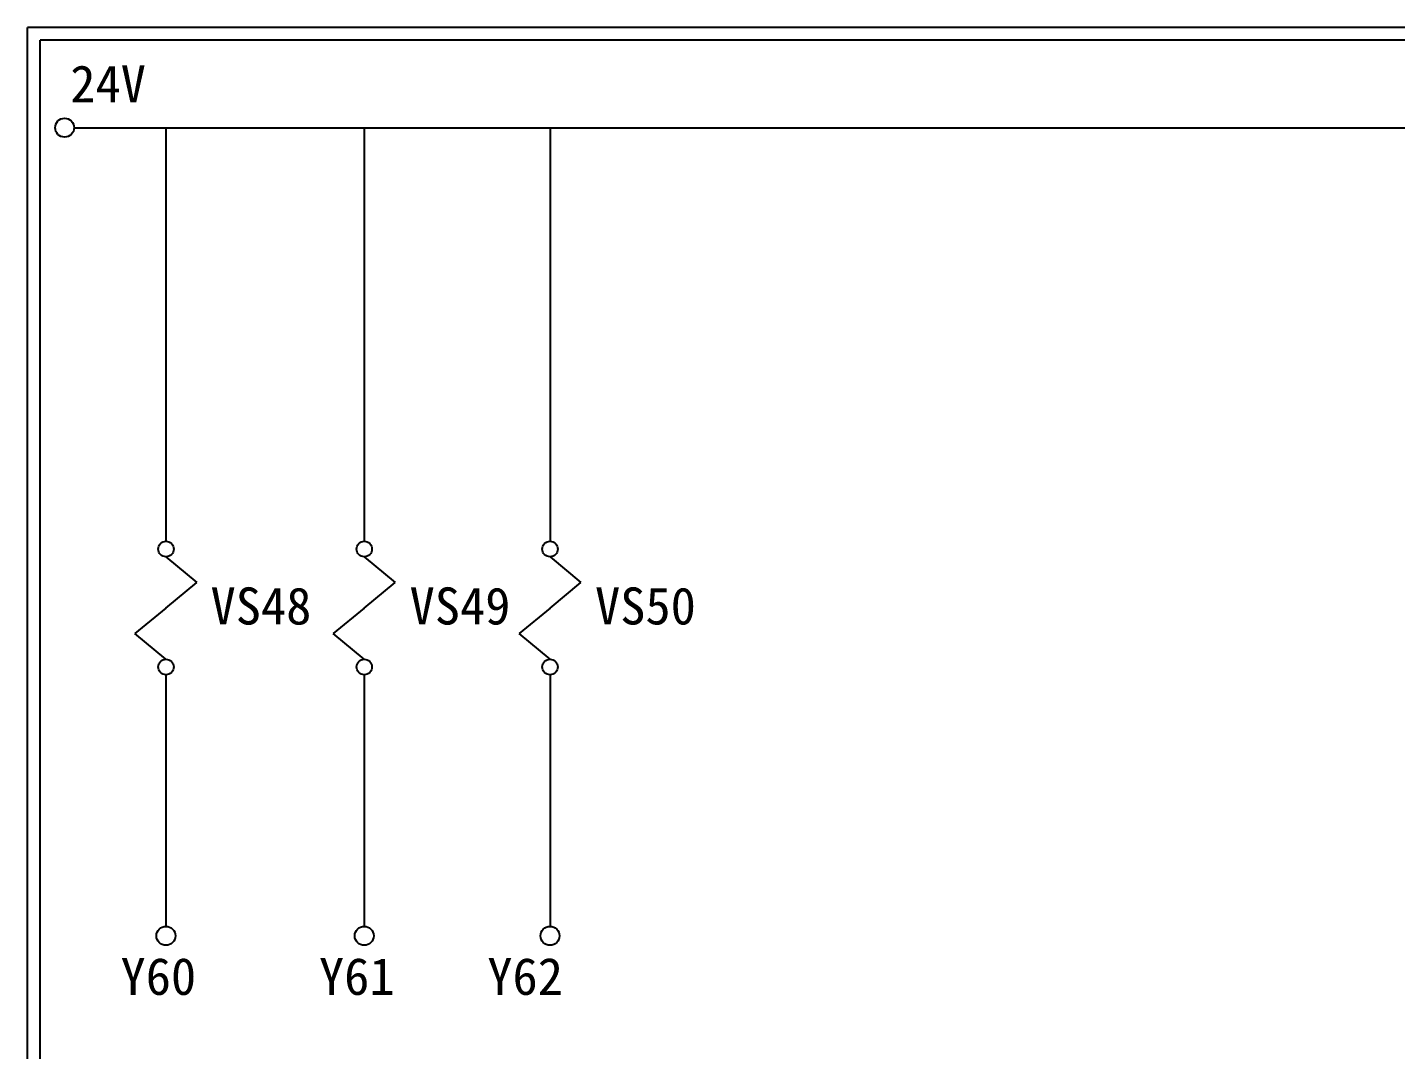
# Model space of a CAD drawing. Extents: x 926 to 1213, y 3 to 207.
# Drawn here: x 925.7 to 1058.6, y 107.6 to 207 of the extents above; entities that cross this region are included whole.
import ezdxf

# ---------------------------------------------------------------- set-up
doc = ezdxf.new("R2010")
doc.units = 0
doc.layers.add('圖框層', color=7, linetype='CONTINUOUS')
doc.layers.add('標尺寸層', color=3, linetype='CONTINUOUS')
doc.styles.add('STSL', font='kaiu.ttf')

msp = doc.modelspace()

# ---------------------------------------------------------------- linework, layer by layer
at = {"layer": '圖框層', "color": 7}
for p, q in [((1212.74, 206.97), (925.74, 206.97)), ((925.74, 3), (925.74, 206.97)), ((1211.49, 205.72), (926.99, 205.72)), ((926.99, 4.25), (926.99, 205.72))]:
    msp.add_line(p, q, dxfattribs=at)
at = {"layer": '標尺寸層', "color": 7}
for p, q in [((930.28, 197.22), (1207.88, 197.22)), ((939.2, 197.22), (939.2, 157.03)), ((958.46, 197.22), (958.46, 157.03)), ((976.5, 197.22), (976.5, 157.03)), ((939.2, 155.53), (942.2, 153.04)), ((958.46, 155.53), (961.46, 153.04)), ((976.5, 155.53), (979.5, 153.04)), ((939.2, 150.55), (942.2, 153.04)), ((958.46, 150.55), (961.46, 153.04)), ((976.5, 150.55), (979.5, 153.04)), ((939.2, 150.55), (936.19, 148.06)), ((958.46, 150.55), (955.45, 148.06)), ((976.5, 150.55), (973.49, 148.06)), ((939.2, 145.57), (936.19, 148.06)), ((958.46, 145.57), (955.45, 148.06)), ((976.5, 145.57), (973.49, 148.06)), ((939.2, 144.07), (939.2, 119.62)), ((958.46, 144.07), (958.46, 119.62)), ((976.5, 144.07), (976.5, 119.62))]:
    msp.add_line(p, q, dxfattribs=at)
for centre, radius in [((929.36, 197.22), 0.92), ((939.2, 156.28), 0.751), ((958.46, 156.28), 0.751), ((976.5, 156.28), 0.751), ((939.2, 144.82), 0.751), ((958.46, 144.82), 0.751), ((976.5, 144.82), 0.751), ((939.2, 118.7), 0.92), ((958.46, 118.7), 0.92), ((976.5, 118.7), 0.92)]:
    msp.add_circle(centre, radius, dxfattribs=at)

# ---------------------------------------------------------------- texts
at = {"layer": '圖框層', "color": 4, "style": 'STSL'}
for s, p in [('24V', (929.91, 199.68)), ('VS48', (943.53, 148.95)), ('VS49', (962.86, 148.95)), ('VS50', (980.87, 148.95)), ('Y60', (934.79, 112.96)), ('Y61', (954.06, 112.96)), ('Y62', (970.41, 112.96))]:
    msp.add_text(s, height=3.6, dxfattribs=at).set_placement(p)

doc.saveas('drawing.dxf')
